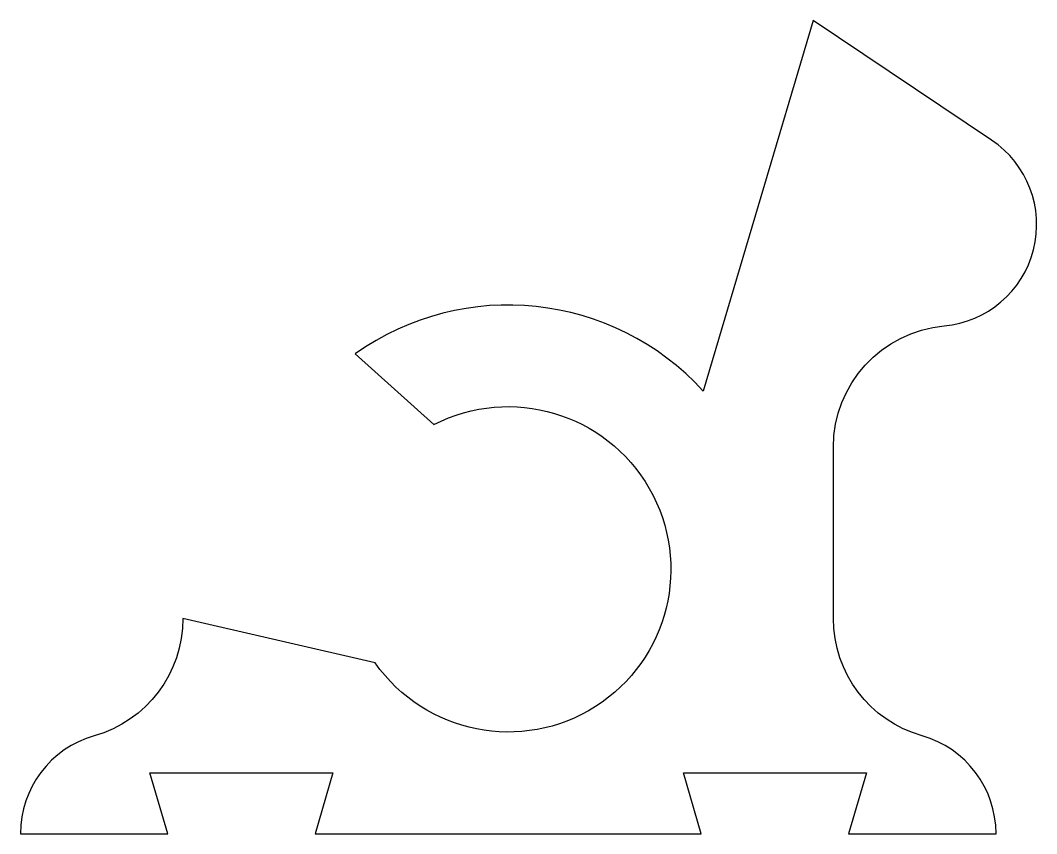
# Model space of a CAD drawing. Extents: x 253.2 to 278.2, y 253.2 to 273.2.
import ezdxf

# ---------------------------------------------------------------- set-up
doc = ezdxf.new("R2010")
doc.units = 0
doc.layers.add('ANA', color=220, linetype='CONTINUOUS')

msp = doc.modelspace()

# ---------------------------------------------------------------- linework, layer by layer
at = {"layer": 'ANA'}
msp.add_lwpolyline([(269.976, 253.188), (269.538, 254.688), (274.038, 254.688), (273.601, 253.188), (277.226, 253.188, 0.335437), (275.407, 255.594, -0.335437), (273.226, 258.48), (273.226, 262.688, -0.387795), (275.953, 265.676, 0.706274), (277.118, 270.242), (272.726, 273.188), (270.026, 264.071, 0.378742), (261.463, 264.988), (263.398, 263.246, -2.196778), (261.953, 257.388), (257.226, 258.48, -0.335437), (255.044, 255.594, 0.335437), (253.226, 253.188), (256.851, 253.188), (256.413, 254.688), (260.913, 254.688), (260.476, 253.188)], format="xyb", close=True, dxfattribs=at)

doc.saveas('drawing.dxf')
